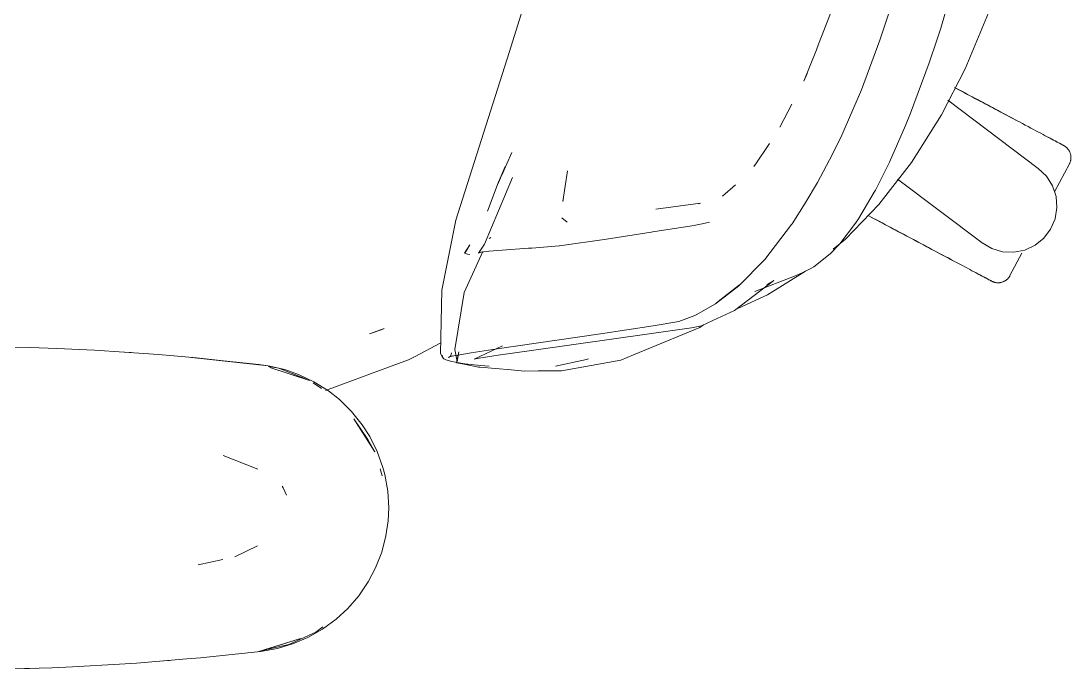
# Model space of a CAD drawing. Header units: millimetres. Extents: x 79795 to 317870, y -36033 to 97293.
# Drawn here: x 210196.5 to 210510.9, y 10116.1 to 10310.1 of the extents above; entities that cross this region are included whole.
import ezdxf

# ---------------------------------------------------------------- set-up
doc = ezdxf.new("R2010")
doc.units = ezdxf.units.MM
doc.header["$MEASUREMENT"] = 0
doc.layers.add('G-IMPT', color=8, linetype='CONTINUOUS', lineweight=9)
doc.layers.add('I-FURN', color=8, linetype='CONTINUOUS', lineweight=9)

msp = doc.modelspace()

# ---------------------------------------------------------------- linework, layer by layer
at = {"layer": 'G-IMPT'}
for p, q in [((210471.91, 10308.03), (210480.85, 10338.86)), ((210351.89, 10330.67), (210342.71, 10300.69)), ((210442.01, 10320.64), (210435.3, 10303.19)), ((210453.6, 10304.38), (210458.49, 10318.94)), ((210486.7, 10313.78), (210479.18, 10295.81)), ((210471.91, 10308.03), (210470.71, 10304.42)), ((210435.3, 10303.19), (210434.64, 10301.46)), ((210453.6, 10304.38), (210448.14, 10289.5)), ((210468.37, 10297.6), (210470.71, 10304.42)), ((210342.71, 10300.69), (210326.72, 10250.45)), ((210434.64, 10301.46), (210430.91, 10292.14)), ((210468.37, 10297.6), (210462.77, 10282.53)), ((210479.18, 10295.81), (210472.09, 10282.03)), ((210430.91, 10292.14), (210431.91, 10294.38)), ((210448.14, 10289.5), (210441.97, 10275.27)), ((210423.74, 10278.3), (210427.28, 10285.27)), ((210461.29, 10278.85), (210462.77, 10282.53)), ((210472.09, 10282.03), (210463.12, 10267.74)), ((210456.52, 10267.89), (210461.29, 10278.85)), ((210420.21, 10272.82), (210420.6, 10273.4)), ((210438.58, 10268.55), (210441.97, 10275.27)), ((210340.42, 10264.01), (210343.47, 10270.73)), ((210416.71, 10267.69), (210420.21, 10272.82)), ((210416.71, 10267.69), (210415.96, 10266.59)), ((210438.58, 10268.55), (210435.01, 10261.76)), ((210452.3, 10259.44), (210456.3, 10267.45)), ((210463.12, 10267.74), (210453.31, 10255.13)), ((210456.52, 10267.89), (210456.3, 10267.45)), ((210339.39, 10261.43), (210341.42, 10266.55)), ((210341.42, 10266.54), (210339.39, 10261.43)), ((210339.4, 10261.64), (210341.42, 10266.54)), ((210358.75, 10256.11), (210360.15, 10265.27)), ((210335.26, 10243.3), (210343.7, 10263.27)), ((210339.4, 10261.64), (210336.15, 10253.17)), ((210410.44, 10261.06), (210406.53, 10257.72)), ((210431.24, 10255.53), (210435.01, 10261.76)), ((210451.99, 10258.84), (210447.26, 10250.84)), ((210452.3, 10259.44), (210451.99, 10258.84)), ((210358.75, 10256.11), (210358.8, 10256.45)), ((210386.59, 10253.78), (210399.94, 10255.56)), ((210399.94, 10255.56), (210399.47, 10255.41)), ((210431.24, 10255.53), (210427.36, 10249.43)), ((210443.35, 10244.84), (210453.31, 10255.13)), ((210322.53, 10229.5), (210326.72, 10250.45)), ((210358.4, 10251.16), (210360.04, 10249.88)), ((210386.29, 10247.1), (210398.01, 10248.9)), ((210398.01, 10248.9), (210398.48, 10248.98)), ((210400.46, 10249.4), (210398.48, 10248.98)), ((210402.63, 10249.86), (210400.46, 10249.4)), ((210419.17, 10238.74), (210427.19, 10249.17)), ((210427.36, 10249.43), (210427.19, 10249.17)), ((210441.68, 10243.42), (210446.4, 10249.55)), ((210446.4, 10249.55), (210447.26, 10250.84)), ((210336.71, 10245.01), (210337.15, 10245.28)), ((210371.81, 10244.81), (210385.17, 10246.92)), ((210385.17, 10246.92), (210385.68, 10247)), ((210386.29, 10247.1), (210385.68, 10247)), ((210329.3, 10240.62), (210330.89, 10243.09)), ((210330.89, 10243.09), (210329.36, 10240.6)), ((210329.36, 10240.6), (210330.85, 10243.07)), ((210333.5, 10240.63), (210335.26, 10243.3)), ((210348.43, 10242.08), (210340.57, 10241.52)), ((210349.42, 10242.15), (210348.43, 10242.08)), ((210357.66, 10242.77), (210349.42, 10242.15)), ((210357.66, 10242.77), (210357.74, 10242.78)), ((210371.81, 10244.81), (210357.74, 10242.78)), ((210438.79, 10240.4), (210441.68, 10243.42)), ((210443.35, 10244.84), (210439.68, 10241.84)), ((210329.16, 10228.79), (210334.77, 10241.14)), ((210329.3, 10240.62), (210329.36, 10240.6)), ((210330.23, 10240.33), (210329.36, 10240.6)), ((210330.91, 10240.24), (210330.23, 10240.33)), ((210334.22, 10240.91), (210333.5, 10240.63)), ((210334.22, 10240.91), (210334.24, 10240.92)), ((210336.62, 10241.21), (210334.24, 10240.92)), ((210336.62, 10241.21), (210336.7, 10241.22)), ((210340.57, 10241.52), (210336.7, 10241.22)), ((210419.17, 10238.74), (210411.43, 10230.84)), ((210433.92, 10236.53), (210438.79, 10240.4)), ((210432.79, 10235.92), (210430.35, 10234.75)), ((210433.92, 10236.53), (210432.79, 10235.92)), ((210416.22, 10229.16), (210428.12, 10233.67)), ((210419.98, 10228.1), (210431.43, 10235.23)), ((210430.35, 10234.75), (210428.12, 10233.67)), ((210322.53, 10229.5), (210322.14, 10210.51)), ((210404.47, 10225.42), (210411.43, 10230.84)), ((210411.64, 10231.14), (210404.69, 10225.74)), ((210411.64, 10231.14), (210408.07, 10228.33)), ((210421.87, 10232.39), (210410.17, 10223.45)), ((210421.87, 10232.39), (210419.84, 10231.23)), ((210329.16, 10228.79), (210326.44, 10211.75)), ((210404.69, 10225.74), (210408.07, 10228.33)), ((210411.35, 10224.12), (210419.98, 10228.1)), ((210404.47, 10225.42), (210398.63, 10222.13)), ((210403.65, 10220.42), (210410.17, 10223.45)), ((210393.42, 10220.16), (210385.75, 10218.86)), ((210393.42, 10220.16), (210398.21, 10221.92)), ((210398.63, 10222.13), (210398.21, 10221.92)), ((210403.65, 10220.42), (210400.28, 10218.85)), ((210305.27, 10218.04), (210300.8, 10216.4)), ((210300.8, 10216.4), (210304.68, 10217.78)), ((210305.27, 10218.04), (210304.68, 10217.78)), ((210350.07, 10211.53), (210397.29, 10218.2)), ((210369.98, 10216.47), (210385.75, 10218.86)), ((210399.72, 10218.36), (210383.27, 10211.56)), ((210397.29, 10218.2), (210400.28, 10218.85)), ((210400.89, 10219.13), (210399.72, 10218.36)), ((210322.21, 10213.7), (210314.3, 10209.56)), ((210339.11, 10211.92), (210369.98, 10216.47)), ((210187.04, 10212.66), (210199.35, 10212.36)), ((210207.23, 10212.07), (210199.35, 10212.36)), ((210207.23, 10212.07), (210218.54, 10211.53)), ((210227.41, 10210.97), (210218.54, 10211.53)), ((210227.41, 10210.97), (210237.69, 10210.24)), ((210229.45, 10210.83), (210227.55, 10210.92)), ((210322.14, 10210.51), (210322.75, 10209.47)), ((210324.99, 10209.7), (210331.26, 10210.8)), ((210325.41, 10210.74), (210325.33, 10210.24)), ((210327.13, 10208.17), (210326.44, 10211.75)), ((210327.62, 10211.04), (210326.89, 10207.76)), ((210327.62, 10211.04), (210327.13, 10208.17)), ((210331.26, 10210.8), (210339.11, 10211.92)), ((210332.23, 10208.9), (210340.63, 10212.89)), ((210350.07, 10211.53), (210339.41, 10210.09)), ((210383.27, 10211.56), (210379.91, 10210.17)), ((210249.09, 10209.25), (210237.69, 10210.24)), ((210270.53, 10206.9), (210247.57, 10209.36)), ((210247.57, 10209.36), (210267.71, 10207.24)), ((210270.53, 10206.9), (210249.09, 10209.25)), ((210306.57, 10206.44), (210312.54, 10208.63)), ((210314.3, 10209.56), (210312.54, 10208.63)), ((210322.62, 10210.1), (210322.75, 10209.47)), ((210322.62, 10210.1), (210322.73, 10209.55)), ((210322.75, 10209.47), (210322.73, 10209.55)), ((210323.12, 10208.98), (210322.75, 10209.47)), ((210323.66, 10208.66), (210323.12, 10208.98)), ((210323.66, 10208.66), (210325.52, 10208.11)), ((210325.61, 10209.86), (210324.51, 10209.31)), ((210325.01, 10209.7), (210324.51, 10209.31)), ((210325.61, 10209.86), (210324.99, 10209.7)), ((210325.01, 10209.7), (210325.33, 10210.24)), ((210328.8, 10207.57), (210325.52, 10208.11)), ((210329.21, 10207.31), (210326.89, 10207.76)), ((210328.8, 10207.57), (210329.42, 10207.5)), ((210333.46, 10206.5), (210329.21, 10207.31)), ((210329.42, 10207.5), (210334.1, 10206.98)), ((210332.23, 10208.9), (210333.09, 10209.04)), ((210338.11, 10209.87), (210333.09, 10209.04)), ((210338.11, 10209.87), (210339.41, 10210.09)), ((210356.49, 10206.75), (210365.79, 10208.8)), ((210358.35, 10205.34), (210376.05, 10208.58)), ((210365.79, 10208.8), (210366.37, 10208.95)), ((210376.05, 10208.58), (210379.91, 10210.17)), ((210270.53, 10206.9), (210267.71, 10207.24)), ((210270.53, 10206.9), (210275.49, 10205.75)), ((210270.6, 10206.69), (210273.66, 10206.11)), ((210282.88, 10202.5), (210271.03, 10206.32)), ((210280.17, 10203.4), (210271.03, 10206.32)), ((210273.66, 10206.11), (210281.84, 10202.91)), ((210279.62, 10204.3), (210275.49, 10205.75)), ((210284.2, 10202.11), (210279.62, 10204.3)), ((210287.63, 10199.5), (210306.57, 10206.44)), ((210333.93, 10206.46), (210333.46, 10206.5)), ((210333.93, 10206.46), (210343.26, 10205.66)), ((210334.1, 10206.98), (210336.69, 10206.77)), ((210343.26, 10205.66), (210347.21, 10205.31)), ((210351.38, 10205.32), (210347.21, 10205.31)), ((210358.35, 10205.34), (210351.38, 10205.32)), ((210282.88, 10202.5), (210280.17, 10203.4)), ((210284, 10201.74), (210286.46, 10200.08)), ((210284.2, 10202.11), (210288.53, 10199.38)), ((210291.84, 10196.76), (210288.53, 10199.38)), ((210295.44, 10193.21), (210291.84, 10196.76)), ((210295.44, 10193.21), (210298.63, 10189.23)), ((210302.49, 10181.08), (210296.17, 10191.03)), ((210300.33, 10184.76), (210296.17, 10191.03)), ((210300.9, 10185.68), (210298.63, 10189.23)), ((210303.14, 10181.18), (210300.9, 10185.68)), ((210302.49, 10181.08), (210300.33, 10184.76)), ((210257.01, 10180), (210267.43, 10175.86)), ((210303.14, 10181.18), (210304.85, 10176.4)), ((210304.05, 10175.96), (210304.67, 10173.94)), ((210305.41, 10174.27), (210304.85, 10176.4)), ((210306.29, 10169.32), (210305.41, 10174.27)), ((210274.96, 10170.33), (210274.66, 10170.78)), ((210275.97, 10168.11), (210274.96, 10170.33)), ((210306.59, 10164.28), (210306.29, 10169.32)), ((210306.59, 10164.28), (210306.42, 10160.44)), ((210305.77, 10155.92), (210306.42, 10160.44)), ((210305.77, 10155.92), (210304.51, 10151.06)), ((210267.34, 10152.91), (210260.56, 10149.64)), ((210302.67, 10146.35), (210304.51, 10151.06)), ((210249.51, 10147.3), (210256.94, 10148.87)), ((210300.48, 10142.18), (210302.67, 10146.35)), ((210300.48, 10142.18), (210297.65, 10138.01)), ((210297.65, 10138.01), (210294.33, 10134.18)), ((210290.89, 10131.01), (210294.33, 10134.18)), ((210286.85, 10128.71), (210284.74, 10127.11)), ((210290.89, 10131.01), (210286.81, 10128.02)), ((210276.68, 10123.38), (210284.74, 10127.11)), ((210282.37, 10125.5), (210286.81, 10128.02)), ((210267.71, 10121.33), (210280.17, 10125.16)), ((210276.68, 10123.38), (210268.28, 10121.46)), ((210280.17, 10125.16), (210271.03, 10122.25)), ((210278.13, 10123.69), (210273.27, 10122.23)), ((210282.37, 10125.5), (210278.13, 10123.69)), ((210246.17, 10119.08), (210250.3, 10119.43)), ((210250.3, 10119.43), (210268.22, 10121.33)), ((210267.71, 10121.33), (210271.03, 10122.25)), ((210268.22, 10121.33), (210273.27, 10122.23)), ((210205.86, 10116.44), (210194.1, 10116.06)), ((210199.04, 10116.19), (210197.54, 10116.18)), ((210200.97, 10116.3), (210199.04, 10116.19)), ((210205.86, 10116.44), (210211.88, 10116.7)), ((210226.02, 10117.51), (210211.88, 10116.7)), ((210231.11, 10117.83), (210226.02, 10117.51)), ((210231.11, 10117.83), (210246.17, 10119.08)), ((210239.29, 10118.49), (210240.97, 10118.65))]:
    msp.add_line(p, q, dxfattribs=at)
at = {"layer": 'I-FURN'}
for p, q in [((210476.91, 10289.74), (210475.95, 10290.25)), ((210476.39, 10290.02), (210477.36, 10289.5)), ((210477.88, 10289.22), (210476.91, 10289.74)), ((210477.36, 10289.5), (210478.34, 10288.98)), ((210478.87, 10288.7), (210477.88, 10289.22)), ((210474.02, 10286.4), (210501.08, 10266)), ((210478.34, 10288.98), (210479.32, 10288.46)), ((210479.86, 10288.17), (210478.87, 10288.7)), ((210479.32, 10288.46), (210480.32, 10287.93)), ((210480.86, 10287.64), (210479.86, 10288.17)), ((210480.32, 10287.93), (210481.32, 10287.4)), ((210481.86, 10287.11), (210480.86, 10287.64)), ((210481.32, 10287.4), (210482.32, 10286.87)), ((210482.86, 10286.58), (210481.86, 10287.11)), ((210482.32, 10286.87), (210483.32, 10286.33)), ((210483.87, 10286.04), (210482.86, 10286.58)), ((210483.32, 10286.33), (210484.33, 10285.8)), ((210484.87, 10285.51), (210483.87, 10286.04)), ((210484.33, 10285.8), (210485.33, 10285.26)), ((210485.87, 10284.98), (210484.87, 10285.51)), ((210485.33, 10285.26), (210486.33, 10284.73)), ((210486.87, 10284.44), (210485.87, 10284.98)), ((210486.33, 10284.73), (210487.33, 10284.2)), ((210487.87, 10283.92), (210486.87, 10284.44)), ((210487.33, 10284.2), (210488.32, 10283.67)), ((210488.85, 10283.39), (210487.87, 10283.92)), ((210488.32, 10283.67), (210489.31, 10283.15)), ((210489.83, 10282.87), (210488.85, 10283.39)), ((210489.31, 10283.15), (210490.28, 10282.63)), ((210490.8, 10282.36), (210489.83, 10282.87)), ((210490.28, 10282.63), (210491.24, 10282.12)), ((210491.76, 10281.85), (210490.8, 10282.36)), ((210491.24, 10282.12), (210492.2, 10281.61)), ((210492.7, 10281.34), (210491.76, 10281.85)), ((210492.2, 10281.61), (210493.13, 10281.12)), ((210493.63, 10280.85), (210492.7, 10281.34)), ((210493.13, 10281.12), (210494.06, 10280.63)), ((210494.55, 10280.36), (210493.63, 10280.85)), ((210494.06, 10280.63), (210494.96, 10280.14)), ((210495.44, 10279.89), (210494.55, 10280.36)), ((210496.32, 10279.42), (210495.44, 10279.89)), ((210497.18, 10278.97), (210496.32, 10279.42)), ((210498.01, 10278.52), (210497.18, 10278.97)), ((210498.82, 10278.09), (210498.01, 10278.52)), ((210499.61, 10277.67), (210498.82, 10278.09)), ((210500.37, 10277.27), (210499.61, 10277.67)), ((210501.11, 10276.88), (210500.37, 10277.27)), ((210501.82, 10276.5), (210501.11, 10276.88)), ((210502.49, 10276.14), (210501.82, 10276.5)), ((210503.14, 10275.79), (210502.49, 10276.14)), ((210503.76, 10275.47), (210503.14, 10275.79)), ((210504.34, 10275.16), (210503.76, 10275.47)), ((210504.03, 10275.32), (210504.6, 10275.02)), ((210504.89, 10274.86), (210504.34, 10275.16)), ((210504.6, 10275.02), (210505.13, 10274.73)), ((210505.41, 10274.59), (210504.89, 10274.86)), ((210505.13, 10274.73), (210505.64, 10274.47)), ((210505.89, 10274.33), (210505.41, 10274.59)), ((210505.64, 10274.47), (210506.1, 10274.22)), ((210506.34, 10274.1), (210505.89, 10274.33)), ((210506.1, 10274.22), (210506.53, 10273.99)), ((210506.75, 10273.88), (210506.34, 10274.1)), ((210506.53, 10273.99), (210506.92, 10273.78)), ((210507.12, 10273.68), (210506.75, 10273.88)), ((210506.92, 10273.78), (210507.28, 10273.59)), ((210507.46, 10273.5), (210507.12, 10273.68)), ((210507.28, 10273.59), (210507.6, 10273.43)), ((210507.75, 10273.34), (210507.46, 10273.5)), ((210507.6, 10273.43), (210507.88, 10273.28)), ((210508.01, 10273.21), (210507.75, 10273.34)), ((210507.88, 10273.28), (210508.12, 10273.15)), ((210508.23, 10273.09), (210508.01, 10273.21)), ((210508.12, 10273.15), (210508.32, 10273.04)), ((210508.41, 10272.99), (210508.23, 10273.09)), ((210508.32, 10273.04), (210508.48, 10272.96)), ((210508.55, 10272.92), (210508.41, 10272.99)), ((210508.48, 10272.96), (210508.6, 10272.89)), ((210508.65, 10272.86), (210508.55, 10272.92)), ((210508.6, 10272.89), (210508.68, 10272.85)), ((210508.71, 10272.83), (210508.65, 10272.86)), ((210508.68, 10272.85), (210508.73, 10272.83)), ((210508.73, 10272.82), (210508.71, 10272.83)), ((210508.73, 10272.83), (210508.73, 10272.82)), ((210508.73, 10272.82), (210508.87, 10272.74)), ((210508.87, 10272.74), (210509.01, 10272.66)), ((210509.01, 10272.66), (210509.14, 10272.57)), ((210509.14, 10272.57), (210509.27, 10272.48)), ((210509.27, 10272.48), (210509.4, 10272.38)), ((210509.4, 10272.38), (210509.52, 10272.27)), ((210509.52, 10272.27), (210509.64, 10272.16)), ((210509.64, 10272.16), (210509.76, 10272.05)), ((210509.76, 10272.05), (210509.86, 10271.93)), ((210509.86, 10271.93), (210509.97, 10271.8)), ((210509.97, 10271.8), (210510.07, 10271.68)), ((210510.07, 10271.68), (210510.16, 10271.55)), ((210510.16, 10271.55), (210510.25, 10271.41)), ((210510.25, 10271.41), (210510.33, 10271.27)), ((210510.33, 10271.27), (210510.41, 10271.13)), ((210510.41, 10271.13), (210510.48, 10270.99)), ((210510.48, 10270.99), (210510.55, 10270.84)), ((210510.55, 10270.84), (210510.61, 10270.69)), ((210510.61, 10270.69), (210510.66, 10270.54)), ((210510.66, 10270.54), (210510.71, 10270.39)), ((210510.71, 10270.39), (210510.75, 10270.23)), ((210510.75, 10270.23), (210510.79, 10270.07)), ((210505.93, 10258.96), (210510.4, 10267.37)), ((210510.42, 10267.41), (210510.4, 10267.37)), ((210510.49, 10267.55), (210510.42, 10267.41)), ((210510.56, 10267.7), (210510.49, 10267.55)), ((210510.61, 10267.85), (210510.56, 10267.7)), ((210510.67, 10268), (210510.61, 10267.85)), ((210510.72, 10268.16), (210510.67, 10268)), ((210510.76, 10268.31), (210510.72, 10268.16)), ((210510.79, 10268.47), (210510.76, 10268.31)), ((210510.79, 10270.07), (210510.82, 10269.91)), ((210510.82, 10268.63), (210510.79, 10268.47)), ((210510.82, 10269.91), (210510.84, 10269.75)), ((210510.84, 10268.79), (210510.82, 10268.63)), ((210510.84, 10269.75), (210510.86, 10269.59)), ((210510.86, 10268.95), (210510.84, 10268.79)), ((210510.86, 10269.59), (210510.87, 10269.43)), ((210510.87, 10269.11), (210510.86, 10268.95)), ((210510.87, 10269.43), (210510.87, 10269.27)), ((210510.87, 10269.27), (210510.87, 10269.11)), ((210501.08, 10266), (210503.51, 10263.66)), ((210484.24, 10243.65), (210458.93, 10262.73)), ((210503.51, 10263.66), (210505.31, 10260.81)), ((210505.31, 10260.81), (210506.38, 10257.61)), ((210506.38, 10257.61), (210506.64, 10254.24)), ((210450.15, 10251.87), (210451.05, 10251.4)), ((210451.54, 10251.13), (210450.63, 10251.62)), ((210451.05, 10251.4), (210451.96, 10250.91)), ((210506.64, 10254.24), (210506.1, 10250.92)), ((210452.46, 10250.64), (210451.54, 10251.13)), ((210451.96, 10250.91), (210452.89, 10250.42)), ((210453.4, 10250.15), (210452.46, 10250.64)), ((210452.89, 10250.42), (210453.83, 10249.91)), ((210454.35, 10249.64), (210453.4, 10250.15)), ((210453.83, 10249.91), (210454.79, 10249.4)), ((210455.31, 10249.13), (210454.35, 10249.64)), ((210454.79, 10249.4), (210455.76, 10248.89)), ((210456.29, 10248.61), (210455.31, 10249.13)), ((210455.76, 10248.89), (210456.74, 10248.37)), ((210457.27, 10248.09), (210456.29, 10248.61)), ((210456.74, 10248.37), (210457.73, 10247.84)), ((210506.1, 10250.92), (210504.77, 10247.81)), ((210458.26, 10247.56), (210457.27, 10248.09)), ((210457.73, 10247.84), (210458.72, 10247.32)), ((210459.26, 10247.03), (210458.26, 10247.56)), ((210458.72, 10247.32), (210459.72, 10246.78)), ((210460.26, 10246.5), (210459.26, 10247.03)), ((210459.72, 10246.78), (210460.72, 10246.25)), ((210461.27, 10245.96), (210460.26, 10246.5)), ((210460.72, 10246.25), (210461.73, 10245.72)), ((210462.27, 10245.43), (210461.27, 10245.96)), ((210461.73, 10245.72), (210462.73, 10245.18)), ((210463.28, 10244.89), (210462.27, 10245.43)), ((210462.73, 10245.18), (210463.74, 10244.65)), ((210502.74, 10245.12), (210500.13, 10242.99)), ((210504.77, 10247.81), (210502.74, 10245.12)), ((210464.28, 10244.36), (210463.28, 10244.89)), ((210463.74, 10244.65), (210464.74, 10244.12)), ((210465.28, 10243.83), (210464.28, 10244.36)), ((210464.74, 10244.12), (210465.74, 10243.59)), ((210466.27, 10243.3), (210465.28, 10243.83)), ((210465.74, 10243.59), (210466.73, 10243.06)), ((210467.26, 10242.78), (210466.27, 10243.3)), ((210466.73, 10243.06), (210467.71, 10242.54)), ((210468.24, 10242.26), (210467.26, 10242.78)), ((210467.71, 10242.54), (210468.68, 10242.02)), ((210469.21, 10241.74), (210468.24, 10242.26)), ((210468.68, 10242.02), (210469.65, 10241.5)), ((210487.16, 10241.96), (210484.24, 10243.65)), ((210490.4, 10241.02), (210487.16, 10241.96)), ((210500.13, 10242.99), (210497.08, 10241.55)), ((210470.16, 10241.23), (210469.21, 10241.74)), ((210469.65, 10241.5), (210470.6, 10241)), ((210471.11, 10240.73), (210470.16, 10241.23)), ((210470.6, 10241), (210471.54, 10240.5)), ((210472.04, 10240.23), (210471.11, 10240.73)), ((210471.54, 10240.5), (210472.46, 10240.01)), ((210472.95, 10239.75), (210472.04, 10240.23)), ((210472.46, 10240.01), (210473.37, 10239.53)), ((210473.85, 10239.27), (210472.95, 10239.75)), ((210473.37, 10239.53), (210474.25, 10239.06)), ((210474.72, 10238.81), (210473.85, 10239.27)), ((210474.25, 10239.06), (210475.12, 10238.6)), ((210475.58, 10238.35), (210474.72, 10238.81)), ((210493.77, 10240.88), (210490.4, 10241.02)), ((210492.59, 10233.87), (210496.14, 10240.56)), ((210497.08, 10241.55), (210493.77, 10240.88)), ((210475.12, 10238.6), (210475.97, 10238.14)), ((210476.42, 10237.91), (210475.58, 10238.35)), ((210475.97, 10238.14), (210476.79, 10237.71)), ((210476.79, 10237.71), (210477.59, 10237.28)), ((210477.59, 10237.28), (210478.37, 10236.87)), ((210478.37, 10236.87), (210479.12, 10236.47)), ((210479.12, 10236.47), (210479.84, 10236.09)), ((210479.84, 10236.09), (210480.54, 10235.72)), ((210480.54, 10235.72), (210481.2, 10235.36)), ((210481.2, 10235.36), (210481.83, 10235.03)), ((210481.83, 10235.03), (210482.43, 10234.71)), ((210482.75, 10234.54), (210482.16, 10234.85)), ((210482.43, 10234.71), (210483, 10234.4)), ((210483.3, 10234.25), (210482.75, 10234.54)), ((210483, 10234.4), (210483.54, 10234.12)), ((210483.81, 10233.97), (210483.3, 10234.25)), ((210483.54, 10234.12), (210484.04, 10233.85)), ((210484.3, 10233.72), (210483.81, 10233.97)), ((210484.04, 10233.85), (210484.51, 10233.61)), ((210484.74, 10233.48), (210484.3, 10233.72)), ((210484.51, 10233.61), (210484.94, 10233.38)), ((210485.15, 10233.26), (210484.74, 10233.48)), ((210484.94, 10233.38), (210485.33, 10233.17)), ((210485.53, 10233.06), (210485.15, 10233.26)), ((210485.33, 10233.17), (210485.68, 10232.98)), ((210485.86, 10232.88), (210485.53, 10233.06)), ((210485.68, 10232.98), (210486, 10232.81)), ((210486.16, 10232.73), (210485.86, 10232.88)), ((210486, 10232.81), (210486.28, 10232.66)), ((210486.42, 10232.59), (210486.16, 10232.73)), ((210486.28, 10232.66), (210486.52, 10232.53)), ((210486.64, 10232.47), (210486.42, 10232.59)), ((210486.52, 10232.53), (210486.72, 10232.43)), ((210486.82, 10232.38), (210486.64, 10232.47)), ((210486.72, 10232.43), (210486.88, 10232.34)), ((210491.31, 10232.44), (210491.18, 10232.35)), ((210491.44, 10232.54), (210491.31, 10232.44)), ((210491.57, 10232.64), (210491.44, 10232.54)), ((210491.69, 10232.74), (210491.57, 10232.64)), ((210491.81, 10232.85), (210491.69, 10232.74)), ((210491.93, 10232.96), (210491.81, 10232.85)), ((210492.04, 10233.08), (210491.93, 10232.96)), ((210492.14, 10233.2), (210492.04, 10233.08)), ((210492.24, 10233.33), (210492.14, 10233.2)), ((210492.33, 10233.46), (210492.24, 10233.33)), ((210492.42, 10233.59), (210492.33, 10233.46)), ((210492.51, 10233.73), (210492.42, 10233.59)), ((210492.59, 10233.87), (210492.51, 10233.73)), ((210486.96, 10232.3), (210486.82, 10232.38)), ((210486.88, 10232.34), (210487.01, 10232.28)), ((210487.06, 10232.25), (210486.96, 10232.3)), ((210487.01, 10232.28), (210487.09, 10232.23)), ((210487.12, 10232.22), (210487.06, 10232.25)), ((210487.09, 10232.23), (210487.13, 10232.21)), ((210487.14, 10232.21), (210487.12, 10232.22)), ((210487.13, 10232.21), (210487.14, 10232.21)), ((210487.17, 10232.19), (210487.14, 10232.21)), ((210487.32, 10232.11), (210487.17, 10232.19)), ((210487.47, 10232.05), (210487.32, 10232.11)), ((210487.62, 10231.99), (210487.47, 10232.05)), ((210487.77, 10231.94), (210487.62, 10231.99)), ((210487.92, 10231.89), (210487.77, 10231.94)), ((210488.08, 10231.85), (210487.92, 10231.89)), ((210488.24, 10231.81), (210488.08, 10231.85)), ((210488.39, 10231.78), (210488.24, 10231.81)), ((210488.55, 10231.76), (210488.39, 10231.78)), ((210488.71, 10231.75), (210488.55, 10231.76)), ((210488.88, 10231.74), (210488.71, 10231.75)), ((210489.04, 10231.73), (210488.88, 10231.74)), ((210489.2, 10231.74), (210489.04, 10231.73)), ((210489.36, 10231.75), (210489.2, 10231.74)), ((210489.52, 10231.76), (210489.36, 10231.75)), ((210489.68, 10231.79), (210489.52, 10231.76)), ((210489.84, 10231.82), (210489.68, 10231.79)), ((210489.99, 10231.85), (210489.84, 10231.82)), ((210490.15, 10231.89), (210489.99, 10231.85)), ((210490.3, 10231.94), (210490.15, 10231.89)), ((210490.46, 10232), (210490.3, 10231.94)), ((210490.61, 10232.06), (210490.46, 10232)), ((210490.75, 10232.12), (210490.61, 10232.06)), ((210490.9, 10232.19), (210490.75, 10232.12)), ((210491.04, 10232.27), (210490.9, 10232.19)), ((210491.18, 10232.35), (210491.04, 10232.27))]:
    msp.add_line(p, q, dxfattribs=at)

doc.saveas('drawing.dxf')
